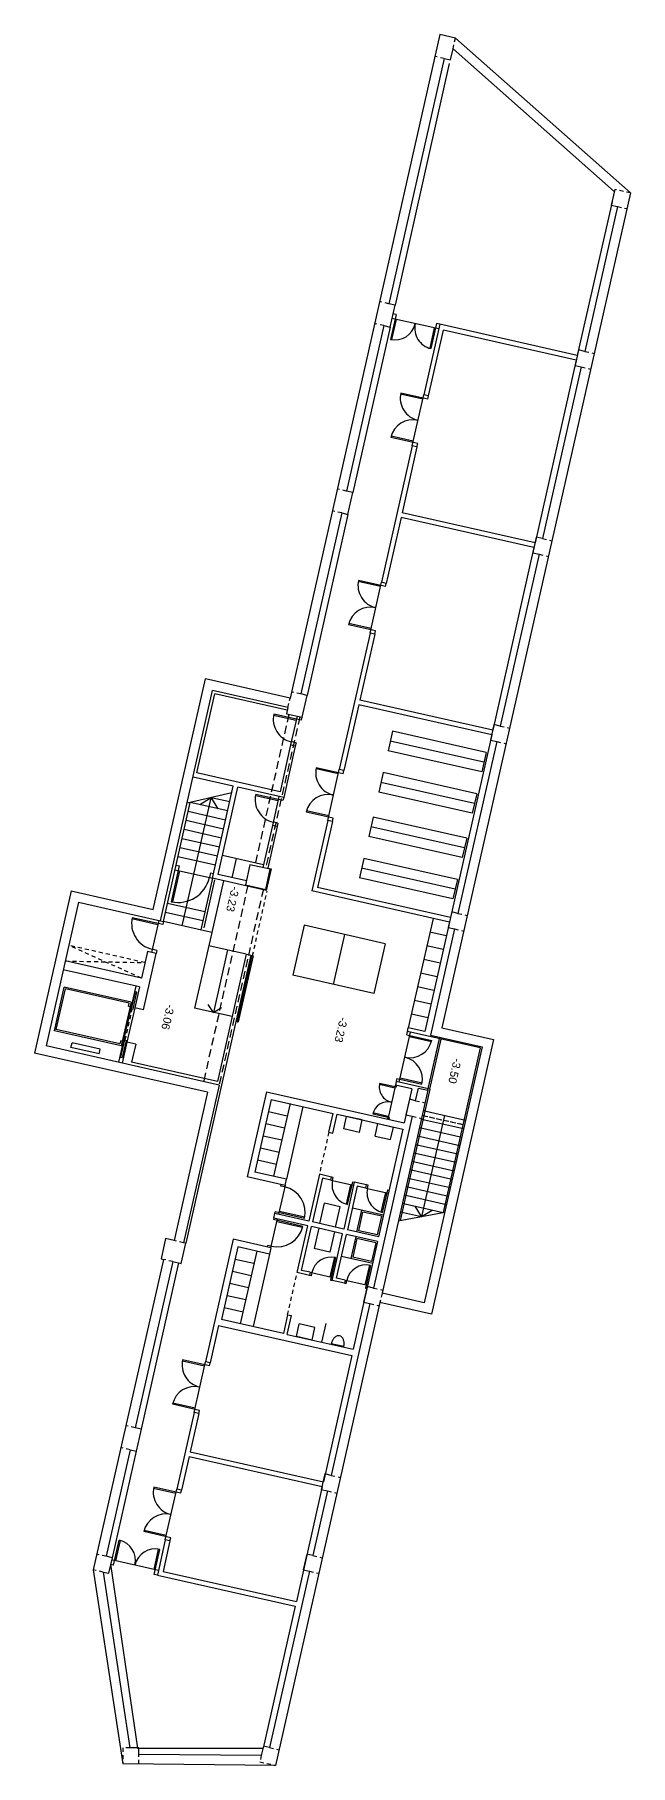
# Model space of a CAD drawing. Extents: x 60 to 232, y 77 to 220.
# Drawn here: x 60 to 78.6, y 157 to 211.1 of the extents above; entities that cross this region are included whole.
import ezdxf

# ---------------------------------------------------------------- set-up
doc = ezdxf.new("R2010")
doc.units = 0
doc.header["$MEASUREMENT"] = 0
doc.linetypes.add('RAYITAS', pattern=[0.375, 0.25, -0.125])
doc.linetypes.add('RAYITAS2', pattern=[0.1875, 0.125, -0.0625])
for name, color, linetype in [('ALBA', 7, 'CONTINUOUS'), ('CARP', 2, 'CONTINUOUS'), ('MOBI', 6, 'CONTINUOUS'), ('MUEBLES', 6, 'CONTINUOUS'), ('NIVEL', 7, 'CONTINUOUS'), ('PILARES', 1, 'CONTINUOUS'), ('PROY', 2, 'CONTINUOUS'), ('PROY1', 2, 'RAYITAS'), ('PROY2', 2, 'RAYITAS2')]:
    doc.layers.add(name, color=color, linetype=linetype)
doc.styles.add('NIVEL', font='HELVL.SHX', dxfattribs={"height": 0.25})

msp = doc.modelspace()

# ---------------------------------------------------------------- linework, layer by layer
at = {"layer": 'ALBA'}
for p, q in [((72.974, 210.202), (71.284, 202.653)), ((78.062, 205.884), (76.978, 201.084)), ((71.13, 201.97), (69.962, 196.8)), ((72.677, 202.056), (72.178, 199.849)), ((72.324, 199.816), (72.79, 201.877)), ((76.978, 201.084), (72.677, 202.056)), ((76.945, 200.938), (72.79, 201.877)), ((76.945, 200.938), (75.656, 195.232)), ((72.324, 199.816), (72.178, 199.849)), ((71.82, 198.264), (70.856, 193.997)), ((71.966, 198.231), (71.501, 196.17)), ((71.966, 198.231), (71.82, 198.264)), ((69.808, 196.117), (68.531, 190.464)), ((71.468, 196.024), (71.003, 193.963)), ((75.623, 195.086), (71.468, 196.024)), ((75.656, 195.232), (71.501, 196.17)), ((75.623, 195.086), (74.334, 189.379)), ((71.003, 193.963), (70.856, 193.997)), ((70.498, 192.411), (69.534, 188.144)), ((70.645, 192.378), (70.179, 190.318)), ((70.645, 192.378), (70.498, 192.411)), ((65.087, 188.038), (65.645, 190.511)), ((67.913, 189.998), (65.645, 190.511)), ((70.146, 190.172), (69.681, 188.111)), ((74.301, 189.233), (70.146, 190.172)), ((74.334, 189.379), (70.179, 190.318)), ((68.017, 188.914), (67.686, 187.451)), ((68.163, 188.881), (67.8, 187.271)), ((68.163, 188.881), (68.017, 188.914)), ((74.301, 189.233), (73.013, 183.527)), ((66.224, 187.627), (64.966, 187.911)), ((67.686, 187.451), (65.087, 188.038)), ((65.574, 184.751), (66.224, 187.627)), ((69.681, 188.111), (69.534, 188.144)), ((64.039, 183.4), (64.879, 187.116)), ((65.754, 184.864), (66.371, 187.594)), ((67.8, 187.271), (66.371, 187.594)), ((69.176, 186.559), (68.678, 184.352)), ((69.323, 186.526), (69.176, 186.559)), ((67.449, 186.402), (67.151, 185.081)), ((67.596, 186.369), (67.302, 185.068)), ((67.596, 186.369), (67.449, 186.402)), ((69.323, 186.526), (68.857, 184.465)), ((67.404, 185.045), (67.252, 184.372)), ((67.302, 185.068), (67.404, 185.045)), ((67.252, 184.372), (65.574, 184.751)), ((66.632, 184.665), (65.754, 184.864)), ((73.013, 183.527), (68.857, 184.465)), ((72.98, 183.38), (68.678, 184.352)), ((63.951, 183.42), (64.039, 183.4)), ((72.98, 183.38), (72.207, 179.962)), ((63.54, 182.462), (63.352, 181.628)), ((63.416, 180.639), (63.813, 182.4)), ((63.813, 182.4), (63.54, 182.462)), ((66.774, 182.344), (64.742, 173.349)), ((66.627, 182.377), (65.728, 178.395)), ((66.627, 182.377), (66.774, 182.344)), ((63.29, 181.354), (60.91, 181.892)), ((63.29, 181.354), (60.91, 181.892)), ((63.352, 181.628), (60.972, 182.165)), ((63.352, 181.628), (60.972, 182.165)), ((63.29, 181.354), (63.143, 180.701)), ((63.29, 181.354), (63.143, 180.701)), ((63.416, 180.639), (63.143, 180.701)), ((63.416, 180.639), (63.143, 180.701)), ((71.669, 179.96), (71.695, 180.077)), ((72.207, 179.962), (71.695, 180.077)), ((62.9, 179.628), (62.753, 178.974)), ((62.9, 179.628), (62.753, 178.974)), ((63.173, 179.566), (62.9, 179.628)), ((63.173, 179.566), (62.9, 179.628)), ((63.173, 179.566), (63.046, 179.001)), ((73.942, 179.447), (71.669, 179.96)), ((65.728, 178.395), (63.046, 179.001)), ((73.942, 179.447), (72.781, 174.306)), ((67.261, 178.079), (66.661, 175.421)), ((67.261, 178.079), (71.563, 177.108)), ((71.316, 178.399), (71.29, 178.282)), ((71.802, 178.167), (71.29, 178.282)), ((72.37, 178.162), (71.316, 178.399)), ((72.37, 178.162), (71.442, 174.055)), ((71.802, 178.167), (71.563, 177.108)), ((67.412, 177.84), (66.9, 175.572)), ((67.412, 177.84), (69.343, 177.404)), ((69.211, 176.819), (69.343, 177.404)), ((69.335, 176.791), (69.47, 177.375)), ((69.47, 177.375), (71.528, 176.91)), ((69.211, 176.819), (69.335, 176.79)), ((71.528, 176.91), (70.768, 173.545)), ((67.843, 175.154), (66.661, 175.421)), ((67.887, 175.349), (66.9, 175.572)), ((67.843, 175.154), (67.887, 175.349)), ((68.914, 175.502), (68.583, 174.039)), ((69.009, 175.378), (68.7, 174.012)), ((69.299, 175.415), (68.914, 175.502)), ((69.277, 175.317), (69.009, 175.378)), ((69.277, 175.317), (69.299, 175.415)), ((70.006, 175.255), (69.676, 173.792)), ((70.392, 175.168), (70.006, 175.255)), ((70.101, 175.131), (69.793, 173.765)), ((70.37, 175.07), (70.101, 175.131)), ((70.37, 175.07), (70.392, 175.168)), ((67.487, 174.132), (67.52, 174.279)), ((68.555, 173.891), (67.487, 174.132)), ((68.583, 174.039), (67.52, 174.279)), ((68.22, 172.429), (68.55, 173.892)), ((68.359, 172.5), (68.667, 173.866)), ((69.643, 173.645), (68.667, 173.866)), ((69.676, 173.792), (68.7, 174.012)), ((69.312, 172.182), (69.643, 173.645)), ((69.451, 172.253), (69.76, 173.619)), ((70.735, 173.399), (69.76, 173.619)), ((70.768, 173.545), (69.793, 173.765)), ((66.22, 173.47), (65.357, 169.647)), ((66.371, 173.231), (65.859, 170.963)), ((67.4, 173.204), (66.22, 173.47)), ((67.356, 173.009), (66.371, 173.231)), ((67.4, 173.204), (67.356, 173.009)), ((70.735, 173.399), (69.975, 170.033)), ((63.353, 167.537), (64.526, 172.731)), ((68.627, 172.44), (68.359, 172.5)), ((68.605, 172.342), (68.22, 172.429)), ((68.627, 172.44), (68.605, 172.342)), ((69.698, 172.095), (69.312, 172.182)), ((69.72, 172.193), (69.451, 172.253)), ((69.72, 172.193), (69.698, 172.095)), ((67.79, 170.527), (65.859, 170.963)), ((67.922, 171.112), (67.79, 170.527)), ((67.907, 170.501), (68.039, 171.086)), ((67.922, 171.112), (68.039, 171.086)), ((65.766, 170.779), (65.503, 169.614)), ((65.766, 170.779), (69.931, 169.838)), ((67.907, 170.501), (69.975, 170.033)), ((69.931, 169.838), (69.04, 165.894)), ((65.503, 169.614), (65.357, 169.647)), ((64.999, 168.062), (64.458, 165.668)), ((65.145, 168.029), (64.875, 166.834)), ((65.145, 168.029), (64.999, 168.062)), ((62.446, 163.523), (63.198, 166.854)), ((64.842, 166.688), (64.604, 165.635)), ((64.842, 166.688), (69.007, 165.747)), ((64.875, 166.834), (69.04, 165.894)), ((64.604, 165.635), (64.458, 165.668)), ((69.007, 165.747), (68.195, 162.153)), ((64.1, 164.083), (63.851, 162.981)), ((64.246, 164.05), (64.03, 163.094)), ((64.246, 164.05), (64.1, 164.083)), ((62.391, 163.325), (63.225, 157.574)), ((63.851, 162.981), (68.162, 162.007)), ((64.03, 163.094), (68.195, 162.153)), ((68.162, 162.007), (67.161, 157.574)), ((63.225, 157.574), (67.161, 157.574))]:
    msp.add_line(p, q, dxfattribs=at)
at = {"layer": 'CARP'}
for p, q in [((71.311, 202.364), (71.135, 201.584)), ((72.644, 201.91), (71.18, 202.24)), ((71.311, 202.364), (71.213, 202.386)), ((71.317, 202.209), (71.174, 201.576)), ((72.507, 201.941), (72.364, 201.308)), ((72.579, 202.078), (72.403, 201.298)), ((72.677, 202.056), (72.579, 202.078)), ((72.147, 199.713), (71.453, 199.869)), ((72.302, 199.719), (71.461, 199.909)), ((71.82, 198.264), (72.178, 199.849)), ((72.302, 199.719), (72.324, 199.816)), ((71.988, 198.329), (71.147, 198.519)), ((71.851, 198.401), (71.157, 198.557)), ((71.966, 198.231), (71.988, 198.329)), ((70.825, 193.86), (70.132, 194.017)), ((70.981, 193.866), (70.139, 194.056)), ((70.498, 192.411), (70.856, 193.997)), ((70.981, 193.866), (71.003, 193.963)), ((70.667, 192.476), (69.825, 192.666)), ((70.529, 192.548), (69.835, 192.705)), ((70.645, 192.378), (70.667, 192.476)), ((68.19, 189.68), (67.482, 189.839)), ((68.345, 189.686), (67.491, 189.878)), ((68.221, 189.816), (68.017, 188.914)), ((68.367, 189.783), (68.345, 189.686)), ((68.185, 188.978), (68.039, 189.011)), ((68.185, 188.978), (68.163, 188.881)), ((69.659, 188.013), (68.817, 188.203)), ((69.504, 188.007), (68.81, 188.164)), ((69.176, 186.559), (69.534, 188.144)), ((69.659, 188.013), (69.681, 188.111)), ((67.622, 187.168), (66.915, 187.328)), ((67.777, 187.174), (66.924, 187.367)), ((67.653, 187.304), (67.449, 186.402)), ((67.8, 187.271), (67.777, 187.174)), ((69.345, 186.623), (68.503, 186.813)), ((69.207, 186.695), (68.513, 186.852)), ((69.323, 186.526), (69.345, 186.623)), ((67.618, 186.467), (67.471, 186.5)), ((67.618, 186.467), (67.596, 186.369)), ((64.535, 185.139), (64.281, 184.017)), ((64.54, 184.984), (64.32, 184.009)), ((64.404, 185.015), (65.574, 184.751)), ((64.437, 185.161), (64.535, 185.139)), ((65.64, 184.703), (65.301, 183.203)), ((65.51, 184.919), (65.477, 184.773)), ((65.51, 184.919), (65.607, 184.897)), ((63.862, 183.296), (63.058, 183.478)), ((64.017, 183.302), (63.066, 183.517)), ((63.893, 183.433), (63.667, 182.433)), ((64.039, 183.4), (64.017, 183.302)), ((63.835, 182.497), (63.689, 182.531)), ((63.835, 182.497), (63.813, 182.4)), ((66.808, 182.337), (66.341, 180.269)), ((66.847, 182.328), (66.38, 180.26)), ((66.808, 182.337), (66.847, 182.328)), ((66.341, 180.269), (66.38, 180.26)), ((71.414, 178.377), (71.766, 179.938)), ((71.647, 179.863), (71.669, 179.96)), ((71.647, 179.863), (72.427, 179.686)), ((71.736, 179.802), (72.417, 179.648)), ((71.338, 178.497), (71.316, 178.399)), ((71.338, 178.497), (72.119, 178.321)), ((71.445, 178.514), (72.126, 178.36)), ((71.27, 178.195), (70.791, 178.303)), ((71.328, 178.223), (70.798, 178.342)), ((71.29, 178.282), (71.051, 177.223)), ((71.27, 178.195), (71.29, 178.282)), ((71.328, 178.223), (71.339, 178.271)), ((71.11, 177.261), (70.581, 177.381)), ((71.07, 177.311), (70.591, 177.419)), ((71.051, 177.223), (71.07, 177.311)), ((71.099, 177.212), (71.11, 177.261)), ((69.277, 175.317), (69.984, 175.157)), ((69.348, 175.404), (69.299, 175.415)), ((69.326, 175.306), (69.348, 175.404)), ((69.798, 174.559), (69.958, 175.266)), ((69.958, 175.266), (70.006, 175.255)), ((67.841, 175.155), (67.637, 174.252)), ((67.713, 175.132), (67.724, 175.181)), ((67.83, 175.106), (67.713, 175.132)), ((69.759, 174.568), (69.897, 175.177)), ((70.37, 175.07), (71.077, 174.911)), ((70.44, 175.157), (70.392, 175.168)), ((70.418, 175.059), (70.44, 175.157)), ((70.851, 174.321), (70.989, 174.93)), ((70.89, 174.312), (71.05, 175.019)), ((71.05, 175.019), (71.099, 175.008)), ((67.487, 174.132), (67.476, 174.084)), ((67.52, 174.279), (67.531, 174.327)), ((68.453, 174.119), (67.531, 174.327)), ((68.462, 174.158), (67.657, 174.34)), ((71.383, 174.044), (72.834, 174.316)), ((67.4, 173.204), (67.604, 174.106)), ((68.398, 173.875), (67.476, 174.084)), ((68.389, 173.836), (67.584, 174.018)), ((67.294, 173.279), (67.283, 173.23)), ((67.411, 173.252), (67.294, 173.279)), ((69.384, 172.909), (69.247, 172.3)), ((69.423, 172.901), (69.264, 172.193)), ((70.477, 172.663), (70.339, 172.053)), ((70.516, 172.654), (70.356, 171.947)), ((68.654, 172.331), (68.605, 172.342)), ((68.627, 172.44), (69.334, 172.28)), ((68.676, 172.429), (68.654, 172.331)), ((69.264, 172.193), (69.312, 172.182)), ((69.746, 172.084), (69.698, 172.095)), ((69.72, 172.193), (70.427, 172.033)), ((69.768, 172.182), (69.746, 172.084)), ((70.356, 171.947), (70.405, 171.936)), ((65.326, 169.511), (64.632, 169.668)), ((65.481, 169.517), (64.64, 169.707)), ((64.999, 168.062), (65.357, 169.647)), ((65.481, 169.517), (65.503, 169.614)), ((65.167, 168.127), (64.326, 168.317)), ((65.03, 168.199), (64.336, 168.356)), ((65.145, 168.029), (65.167, 168.127)), ((64.427, 165.531), (63.733, 165.688)), ((64.582, 165.537), (63.741, 165.727)), ((64.1, 164.083), (64.458, 165.668)), ((64.582, 165.537), (64.604, 165.635)), ((64.131, 164.219), (63.437, 164.376)), ((62.485, 163.289), (62.662, 164.069)), ((62.557, 163.427), (62.7, 164.059)), ((64.268, 164.147), (63.427, 164.337)), ((64.246, 164.05), (64.268, 164.147)), ((62.485, 163.289), (62.395, 163.309)), ((63.884, 163.127), (62.421, 163.457)), ((63.747, 163.158), (63.89, 163.791)), ((63.753, 163.003), (63.93, 163.783)), ((63.851, 162.981), (63.753, 163.003))]:
    msp.add_line(p, q, dxfattribs=at)
for centre, radius, start, end in [((71.278, 202.218), 0.65, 257.2726, 347.2726), ((72.546, 201.932), 0.65, 167.2726, 257.2726), ((72.156, 199.752), 0.713, 167.2726, 257.2726), ((71.842, 198.362), 0.713, 77.2726, 167.2726), ((70.834, 193.899), 0.713, 167.2726, 257.2726), ((70.52, 192.509), 0.713, 77.2726, 167.2726), ((68.198, 189.719), 0.725, 167.2726, 257.2726), ((69.512, 188.046), 0.713, 167.2726, 257.2726), ((67.631, 187.207), 0.725, 167.2726, 257.2726), ((69.198, 186.656), 0.713, 77.2726, 167.2726), ((64.501, 184.993), 1, 257.2726, 347.2726), ((63.871, 183.335), 0.825, 167.2726, 257.2726), ((71.744, 179.841), 0.7, 257.2726, 347.2726), ((71.436, 178.475), 0.7, 347.2726, 77.2726), ((71.279, 178.234), 0.493, 167.2726, 257.2726), ((71.062, 177.272), 0.493, 77.2726, 167.2726), ((69.936, 175.168), 0.625, 167.2726, 257.2726), ((67.648, 174.301), 0.825, 347.2726, 77.2726), ((71.028, 174.922), 0.625, 167.2726, 257.2726), ((67.593, 174.057), 0.825, 257.2726, 347.2726), ((69.286, 172.291), 0.625, 77.2726, 167.2726), ((70.378, 172.044), 0.625, 77.2726, 167.2726), ((65.335, 169.55), 0.713, 167.2726, 257.2726), ((65.021, 168.16), 0.713, 77.2726, 167.2726), ((64.436, 165.57), 0.713, 167.2726, 257.2726), ((64.122, 164.18), 0.713, 77.2726, 167.2726), ((62.518, 163.435), 0.65, 347.2726, 77.2726), ((63.786, 163.149), 0.65, 77.2726, 167.2726)]:
    msp.add_arc(centre, radius, start, end, dxfattribs=at)
at = {"layer": 'MOBI', "color": 2}
for p, q in [((65.89, 185.469), (67.173, 185.179)), ((66.193, 184.765), (66.329, 185.369)), ((69.68, 176.918), (69.768, 177.308)), ((70.167, 176.808), (69.68, 176.918)), ((70.255, 177.198), (69.768, 177.308)), ((70.167, 176.808), (70.255, 177.198)), ((70.655, 176.697), (70.743, 177.088)), ((70.743, 177.088), (71.231, 176.977)), ((71.143, 176.587), (71.231, 176.977)), ((70.655, 176.697), (71.143, 176.587)), ((68.93, 173.96), (69.073, 174.594)), ((69.561, 174.484), (69.073, 174.594)), ((69.417, 173.85), (69.561, 174.484)), ((70.923, 174.228), (69.947, 174.448)), ((70.086, 173.699), (70.24, 174.382)), ((70.145, 173.737), (70.278, 174.322)), ((70.863, 174.19), (70.278, 174.322)), ((70.731, 173.605), (70.863, 174.19)), ((68.897, 173.814), (68.753, 173.18)), ((69.384, 173.704), (69.241, 173.07)), ((70.731, 173.605), (70.145, 173.737)), ((69.241, 173.07), (68.753, 173.18)), ((70.053, 173.553), (69.898, 172.87)), ((70.09, 173.493), (69.958, 172.908)), ((70.676, 173.361), (70.09, 173.493)), ((70.676, 173.361), (70.543, 172.776)), ((70.581, 172.716), (69.606, 172.936)), ((70.543, 172.776), (69.958, 172.908)), ((68.2, 170.434), (68.288, 170.825)), ((68.688, 170.324), (68.2, 170.434)), ((68.776, 170.714), (68.288, 170.825)), ((68.688, 170.324), (68.776, 170.714)), ((69.112, 170.843), (68.98, 170.258)), ((69.676, 170.117), (69.286, 170.205))]:
    msp.add_line(p, q, dxfattribs=at)
msp.add_lwpolyline([(69.676, 170.117, 0.067459), (69.687, 170.237, 0.079812), (69.666, 170.337, 0.107118), (69.613, 170.418, 0.139889), (69.547, 170.454, 0.139889), (69.473, 170.45, 0.107118), (69.39, 170.399, 0.079812), (69.328, 170.318, 0.067459), (69.286, 170.205, 0.067459)], format="xyb", dxfattribs=at)
at = {"layer": 'MUEBLES'}
for p, q in [((71.199, 189.34), (71.062, 188.732)), ((74.125, 188.679), (71.199, 189.34)), ((73.988, 188.072), (71.062, 188.732)), ((74.056, 188.375), (71.13, 189.036)), ((74.125, 188.679), (73.988, 188.072)), ((70.907, 188.05), (70.77, 187.442)), ((73.765, 187.085), (70.839, 187.746)), ((73.834, 187.389), (70.907, 188.05)), ((73.696, 186.781), (70.77, 187.442)), ((73.834, 187.389), (73.696, 186.781)), ((70.594, 186.662), (70.457, 186.054)), ((73.52, 186.001), (70.594, 186.662)), ((73.383, 185.393), (70.457, 186.054)), ((73.451, 185.697), (70.525, 186.358)), ((73.52, 186.001), (73.383, 185.393)), ((70.302, 185.371), (70.165, 184.763)), ((73.16, 184.406), (70.234, 185.067)), ((73.229, 184.71), (70.302, 185.371)), ((73.091, 184.103), (70.165, 184.763)), ((73.229, 184.71), (73.091, 184.103)), ((72.467, 183.496), (71.695, 180.077)), ((68.436, 183.279), (68.083, 181.718)), ((70.972, 182.706), (68.436, 183.279)), ((69.704, 182.993), (69.351, 181.432)), ((72.883, 182.953), (72.371, 183.069)), ((70.972, 182.706), (70.619, 181.146)), ((72.786, 182.526), (72.274, 182.641)), ((70.619, 181.146), (68.083, 181.718)), ((72.593, 181.671), (72.081, 181.787)), ((72.69, 182.098), (72.178, 182.214)), ((72.497, 181.244), (71.985, 181.359)), ((72.4, 180.816), (71.888, 180.932)), ((72.304, 180.389), (71.792, 180.505)), ((67.327, 177.462), (67.912, 177.33)), ((67.997, 177.708), (67.485, 175.44)), ((68.397, 177.617), (67.885, 175.35)), ((67.241, 177.084), (67.827, 176.952)), ((67.071, 176.328), (67.656, 176.196)), ((67.156, 176.706), (67.741, 176.574)), ((66.985, 175.95), (67.571, 175.818)), ((66.956, 173.099), (66.444, 170.831)), ((66.286, 172.853), (66.871, 172.721)), ((67.356, 173.009), (66.844, 170.741)), ((66.115, 172.097), (66.7, 171.965)), ((66.2, 172.475), (66.786, 172.343)), ((66.03, 171.719), (66.615, 171.587)), ((65.944, 171.341), (66.53, 171.209))]:
    msp.add_line(p, q, dxfattribs=at)
at = {"layer": 'PILARES'}
for p, q in [((72.681, 211.106), (67.999, 190.379)), ((73.168, 210.996), (72.681, 211.106)), ((78.637, 206.158), (73.168, 210.996)), ((72.819, 210.357), (71.089, 202.697)), ((72.819, 210.357), (73.014, 210.313)), ((73.014, 210.313), (73.093, 210.664)), ((78.134, 206.202), (73.093, 210.662)), ((78.637, 206.158), (72.746, 180.076)), ((78.149, 206.268), (78.039, 205.781)), ((78.234, 205.737), (77.212, 201.211)), ((78.039, 205.781), (78.234, 205.737)), ((71.284, 202.653), (71.089, 202.697)), ((71.13, 201.97), (71.284, 202.653)), ((70.935, 202.014), (69.767, 196.844)), ((70.935, 202.014), (71.13, 201.97)), ((77.017, 201.255), (76.907, 200.767)), ((77.212, 201.211), (77.017, 201.255)), ((77.102, 200.723), (75.89, 195.359)), ((76.907, 200.767), (77.102, 200.723)), ((69.962, 196.8), (69.767, 196.844)), ((69.808, 196.117), (69.962, 196.8)), ((69.613, 196.161), (68.336, 190.508)), ((69.613, 196.161), (69.808, 196.117)), ((75.695, 195.403), (75.585, 194.915)), ((75.89, 195.359), (75.695, 195.403)), ((75.78, 194.871), (74.568, 189.506)), ((75.585, 194.915), (75.78, 194.871)), ((63.725, 183.778), (65.351, 190.977)), ((67.999, 190.379), (65.351, 190.977)), ((63.951, 183.42), (65.577, 190.618)), ((67.933, 190.086), (65.577, 190.618)), ((68.531, 190.464), (68.336, 190.508)), ((68.377, 189.781), (68.531, 190.464)), ((67.933, 190.086), (67.889, 189.891)), ((67.889, 189.891), (68.377, 189.781)), ((74.373, 189.55), (74.263, 189.062)), ((74.568, 189.506), (74.373, 189.55)), ((74.458, 189.018), (73.246, 183.653)), ((74.263, 189.062), (74.458, 189.018)), ((61.159, 184.358), (60.014, 179.285)), ((61.386, 183.999), (60.373, 179.512)), ((61.159, 184.358), (63.725, 183.778)), ((61.386, 183.999), (63.951, 183.42)), ((73.051, 183.697), (72.941, 183.21)), ((73.246, 183.653), (73.051, 183.697)), ((73.136, 183.166), (72.387, 179.849)), ((72.941, 183.21), (73.136, 183.166)), ((72.746, 180.076), (74.36, 179.711)), ((72.387, 179.849), (74.001, 179.485)), ((74.36, 179.711), (72.421, 171.127)), ((65.423, 178.064), (60.014, 179.285)), ((65.781, 178.29), (60.373, 179.512)), ((74.001, 179.485), (72.195, 171.486)), ((65.423, 178.064), (64.376, 173.431)), ((65.781, 178.29), (64.669, 173.365)), ((72.305, 178.125), (70.873, 171.785)), ((71.924, 177.801), (72.012, 178.191)), ((72.012, 178.191), (72.305, 178.125)), ((71.729, 177.845), (71.619, 177.357)), ((71.619, 177.357), (71.814, 177.313)), ((71.924, 177.801), (71.729, 177.845)), ((71.814, 177.313), (70.602, 171.948)), ((64.108, 173.492), (63.965, 172.858)), ((64.376, 173.431), (64.108, 173.492)), ((64.599, 172.715), (64.742, 173.349)), ((64.742, 173.349), (64.669, 173.365)), ((64.038, 172.841), (61.848, 163.145)), ((64.331, 172.775), (63.157, 167.581)), ((63.965, 172.858), (64.038, 172.841)), ((64.331, 172.775), (64.599, 172.715)), ((70.407, 171.992), (70.297, 171.505)), ((70.602, 171.948), (70.407, 171.992)), ((70.807, 171.492), (67.542, 157.035)), ((70.492, 171.46), (69.281, 166.096)), ((70.297, 171.505), (70.492, 171.46)), ((72.421, 171.127), (70.807, 171.492)), ((72.195, 171.486), (70.873, 171.785)), ((63.353, 167.537), (63.157, 167.581)), ((63.198, 166.854), (63.353, 167.537)), ((63.003, 166.898), (62.251, 163.567)), ((63.003, 166.898), (63.198, 166.854)), ((69.086, 166.14), (68.975, 165.652)), ((69.281, 166.096), (69.086, 166.14)), ((69.17, 165.608), (68.714, 163.589)), ((68.975, 165.652), (69.17, 165.608)), ((62.446, 163.523), (62.251, 163.567)), ((62.336, 163.035), (62.446, 163.523)), ((68.519, 163.633), (68.409, 163.145)), ((68.714, 163.589), (68.519, 163.633)), ((61.848, 163.145), (62.768, 157.084)), ((62.162, 163.074), (62.995, 157.584)), ((62.162, 163.074), (62.336, 163.035)), ((68.604, 163.101), (67.359, 157.589)), ((68.409, 163.145), (68.604, 163.101)), ((63.267, 157.584), (62.995, 157.584)), ((63.267, 157.379), (63.267, 157.584)), ((67.098, 157.34), (63.267, 157.379)), ((67.164, 157.633), (67.098, 157.34)), ((67.359, 157.589), (67.164, 157.633)), ((67.542, 157.035), (62.768, 157.084))]:
    msp.add_line(p, q, dxfattribs=at)
at = {"layer": 'PILARES', "linetype": 'RAYITAS2'}
for p, q in [((73.093, 210.664), (73.168, 210.996)), ((72.819, 210.357), (72.526, 210.423)), ((78.637, 206.158), (78.149, 206.268)), ((78.234, 205.737), (78.527, 205.67)), ((71.089, 202.697), (70.796, 202.763)), ((70.935, 202.014), (70.642, 202.08)), ((77.212, 201.211), (77.505, 201.145)), ((77.102, 200.723), (77.394, 200.657)), ((69.767, 196.844), (69.474, 196.91)), ((69.613, 196.161), (69.32, 196.227)), ((75.89, 195.359), (76.183, 195.292)), ((75.78, 194.871), (76.072, 194.805)), ((67.933, 190.086), (67.999, 190.379)), ((68.336, 190.508), (68.043, 190.574)), ((74.568, 189.506), (74.861, 189.44)), ((74.458, 189.018), (74.751, 188.952)), ((73.246, 183.653), (73.539, 183.587)), ((73.136, 183.166), (73.429, 183.1)), ((71.924, 177.801), (72.217, 177.735)), ((71.814, 177.313), (72.107, 177.247)), ((64.669, 173.365), (64.376, 173.431)), ((64.331, 172.775), (64.038, 172.841)), ((70.602, 171.948), (70.895, 171.882)), ((70.492, 171.46), (70.785, 171.394)), ((70.873, 171.785), (70.807, 171.492)), ((63.157, 167.581), (62.865, 167.647)), ((63.003, 166.898), (62.711, 166.964)), ((69.281, 166.096), (69.573, 166.03)), ((69.17, 165.608), (69.463, 165.542)), ((62.251, 163.567), (61.958, 163.633)), ((68.714, 163.589), (69.007, 163.523)), ((62.162, 163.074), (61.848, 163.145)), ((68.604, 163.101), (68.897, 163.035)), ((62.995, 157.584), (62.767, 157.584)), ((62.767, 157.584), (62.768, 157.084)), ((63.268, 157.079), (63.267, 157.379)), ((67.359, 157.589), (67.652, 157.523)), ((67.098, 157.34), (67.054, 157.145)), ((67.054, 157.145), (67.542, 157.035))]:
    msp.add_line(p, q, dxfattribs=at)
at = {"layer": 'PILARES'}
msp.add_lwpolyline([(66.603, 184.539), (67.237, 184.395), (67.38, 185.03), (66.746, 185.173)], close=True, dxfattribs=at)
at = {"layer": 'PROY'}
for p, q in [((64.624, 183.268), (65.528, 187.267)), ((66.177, 187.418), (64.781, 187.094)), ((66.049, 186.852), (64.879, 187.116)), ((65.528, 187.267), (65.178, 187.048)), ((66.113, 187.135), (65.528, 187.267)), ((65.528, 187.267), (65.744, 186.921)), ((65.921, 186.286), (64.751, 186.55)), ((65.985, 186.569), (64.815, 186.833)), ((65.857, 186.003), (64.687, 186.268)), ((65.73, 185.437), (64.559, 185.702)), ((65.793, 185.72), (64.623, 185.985)), ((65.666, 185.155), (64.495, 185.419)), ((65.574, 184.751), (65.21, 183.135)), ((65.916, 184.673), (65.551, 183.058)), ((65.337, 183.701), (64.167, 183.965)), ((65.551, 183.058), (64.039, 183.4)), ((65.274, 183.418), (64.103, 183.683)), ((65.551, 183.058), (65.016, 180.691)), ((66.627, 182.377), (65.457, 182.642)), ((66.042, 182.509), (65.602, 180.559)), ((60.633, 179.986), (60.942, 181.352)), ((60.693, 180.024), (60.98, 181.292)), ((63.029, 180.88), (60.942, 181.352)), ((62.969, 180.843), (60.98, 181.292)), ((63.173, 181.381), (62.636, 179.001)), ((63.044, 180.672), (63.165, 181.208)), ((63.092, 180.661), (63.214, 181.197)), ((63.165, 181.208), (63.214, 181.197)), ((63.029, 180.88), (62.721, 179.515)), ((63.143, 180.701), (62.9, 179.628)), ((62.947, 180.745), (62.969, 180.843)), ((62.996, 180.734), (62.947, 180.745)), ((63.044, 180.672), (63.092, 180.661)), ((66.187, 180.426), (65.016, 180.691)), ((65.602, 180.559), (65.438, 180.806)), ((65.602, 180.559), (65.856, 180.712)), ((62.721, 179.515), (60.633, 179.986)), ((62.683, 179.574), (60.693, 180.024)), ((61.15, 179.459), (61.183, 179.606)), ((62.061, 179.407), (61.183, 179.606)), ((62.705, 179.672), (62.683, 179.574)), ((62.823, 179.697), (62.702, 179.16)), ((62.754, 179.661), (62.705, 179.672)), ((62.872, 179.686), (62.751, 179.149)), ((62.823, 179.697), (62.872, 179.686)), ((72.305, 178.125), (72.68, 179.783)), ((72.37, 178.162), (72.722, 179.722)), ((62.028, 179.261), (61.15, 179.459)), ((62.028, 179.261), (62.061, 179.407)), ((62.702, 179.16), (62.751, 179.149)), ((72.162, 177.491), (73.484, 177.192)), ((72.043, 176.964), (73.365, 176.666)), ((72.102, 177.227), (73.424, 176.929)), ((72.825, 177.341), (72.111, 174.181)), ((71.924, 176.437), (73.246, 176.139)), ((71.983, 176.701), (73.305, 176.402)), ((71.805, 175.911), (73.127, 175.612)), ((71.864, 176.174), (73.186, 175.875)), ((71.686, 175.384), (73.008, 175.085)), ((71.746, 175.647), (73.067, 175.349)), ((71.567, 174.857), (72.889, 174.559)), ((71.627, 175.121), (72.948, 174.822)), ((71.448, 174.33), (72.111, 174.181)), ((71.508, 174.594), (72.781, 174.306)), ((72.111, 174.181), (71.91, 174.503)), ((72.111, 174.181), (72.437, 174.384))]:
    msp.add_line(p, q, dxfattribs=at)
at = {"layer": 'PROY1'}
for p, q in [((67.962, 189.875), (66.893, 185.14)), ((68.303, 189.797), (67.234, 185.063)), ((66.676, 184.522), (65.294, 178.401)), ((67.164, 184.412), (65.781, 178.29))]:
    msp.add_line(p, q, dxfattribs=at)
at = {"layer": 'PROY1', "linetype": 'RAYITAS2'}
msp.add_line((66.827, 182.332), (67.282, 184.346), dxfattribs=at)
at = {"layer": 'PROY2'}
for p, q in [((63.352, 181.628), (61.082, 182.653)), ((63.462, 182.115), (61.082, 182.653)), ((60.972, 182.165), (63.462, 182.115)), ((62.848, 179.691), (63.068, 180.666)), ((62.848, 179.691), (63.068, 180.666)), ((69.211, 176.819), (68.914, 175.502)), ((72.129, 177.345), (73.451, 177.046)), ((72.183, 177.332), (73.402, 177.057)), ((67.922, 171.112), (68.22, 172.429))]:
    msp.add_line(p, q, dxfattribs=at)

# ---------------------------------------------------------------- texts
at = {"layer": 'NIVEL', "style": 'NIVEL'}
for s, p in [('  -3.23', (66.221, 184.699)), ('  -3.06', (64.195, 181.017)), ('  -3.23', (69.607, 180.617)), (' -3.50', (73.142, 179.238))]:
    msp.add_text(s, height=0.25, rotation=257.0088, dxfattribs=at).set_placement(p)

doc.saveas('drawing.dxf')
